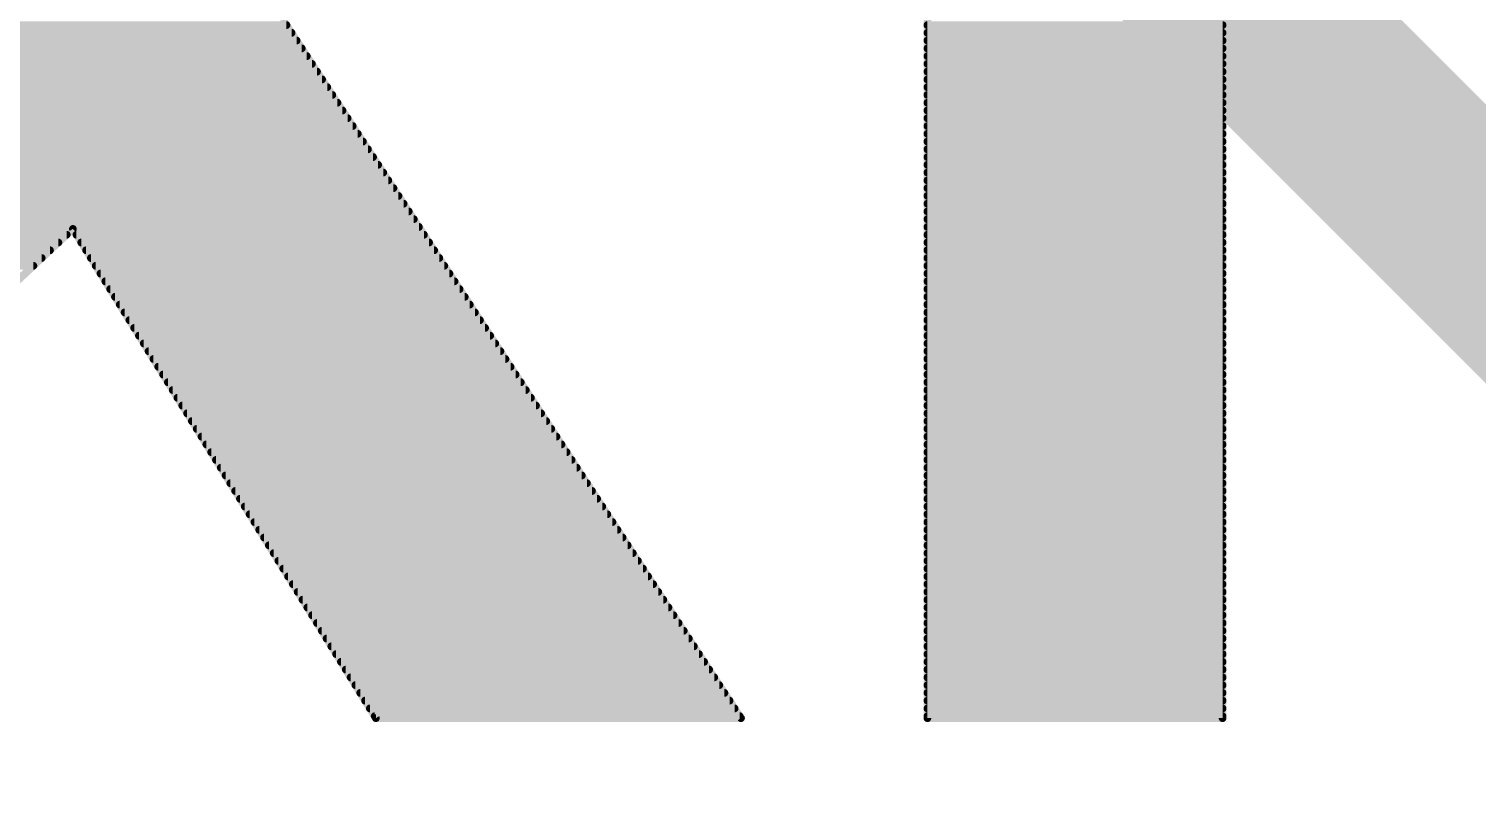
# Model space of a CAD drawing. Extents: x -28 to 79, y -27 to 67.
# Drawn here: x 40.706 to 42.571, y 43.053 to 44.055 of the extents above; entities that cross this region are included whole.
import ezdxf

# ---------------------------------------------------------------- set-up
doc = ezdxf.new("R2010")
doc.units = 0
doc.layers.add('16', color=132, linetype='CONTINUOUS')
doc.layers.add('21', color=41, linetype='CONTINUOUS')

msp = doc.modelspace()

# ---------------------------------------------------------------- linework, layer by layer
at = {"layer": '16', "const_width": 0.254}
msp.add_lwpolyline([(41.5925, 44.7675), (43.18, 43.18)], dxfattribs=at)
at = {"layer": '21', "const_width": 0.01}
for points in [[(42.243, 44.3275), (42.243, 43.1675)], [(41.863, 43.1675), (41.863, 44.1775)], [(41.033, 44.0675), (41.623, 43.1675)], [(40.223, 44.06), (41.0379, 44.06)], [(40.223, 44.05), (41.0445, 44.05)], [(41.863, 44.06), (42.243, 44.06)], [(41.863, 44.05), (42.243, 44.05)], [(40.223, 44.04), (41.051, 44.04)], [(40.223, 44.03), (41.0576, 44.03)], [(41.863, 44.04), (42.243, 44.04)], [(41.863, 44.03), (42.243, 44.03)], [(40.223, 44.02), (41.0641, 44.02)], [(40.223, 44.01), (41.0707, 44.01)], [(41.863, 44.02), (42.243, 44.02)], [(41.863, 44.01), (42.243, 44.01)], [(40.223, 44), (41.0772, 44)], [(40.223, 43.99), (41.0838, 43.99)], [(41.863, 44), (42.243, 44)], [(41.863, 43.99), (42.243, 43.99)], [(40.223, 43.98), (41.0904, 43.98)], [(40.223, 43.97), (41.0969, 43.97)], [(41.863, 43.98), (42.243, 43.98)], [(41.863, 43.97), (42.243, 43.97)], [(40.223, 43.96), (41.1035, 43.96)], [(40.223, 43.95), (41.11, 43.95)], [(41.863, 43.96), (42.243, 43.96)], [(41.863, 43.95), (42.243, 43.95)], [(40.223, 43.94), (41.1166, 43.94)], [(41.863, 43.94), (42.243, 43.94)], [(40.223, 43.93), (41.1231, 43.93)], [(40.223, 43.92), (41.1297, 43.92)], [(41.863, 43.93), (42.243, 43.93)], [(41.863, 43.92), (42.243, 43.92)], [(40.223, 43.91), (41.1363, 43.91)], [(40.223, 43.9), (41.1428, 43.9)], [(41.863, 43.91), (42.243, 43.91)], [(41.863, 43.9), (42.243, 43.9)], [(40.223, 43.89), (41.1494, 43.89)], [(40.223, 43.88), (41.1559, 43.88)], [(41.863, 43.89), (42.243, 43.89)], [(41.863, 43.88), (42.243, 43.88)], [(40.223, 43.87), (41.1625, 43.87)], [(40.223, 43.86), (41.169, 43.86)], [(41.863, 43.87), (42.243, 43.87)], [(41.863, 43.86), (42.243, 43.86)], [(40.223, 43.85), (41.1756, 43.85)], [(40.223, 43.84), (41.1821, 43.84)], [(41.863, 43.85), (42.243, 43.85)], [(41.863, 43.84), (42.243, 43.84)], [(40.223, 43.83), (41.1887, 43.83)], [(40.223, 43.82), (41.1953, 43.82)], [(41.863, 43.83), (42.243, 43.83)], [(41.863, 43.82), (42.243, 43.82)], [(40.223, 43.81), (41.2018, 43.81)], [(41.863, 43.81), (42.243, 43.81)], [(40.223, 43.8), (41.2084, 43.8)], [(40.223, 43.79), (40.755, 43.79)], [(40.763, 43.7975), (40.613, 43.6575)], [(41.153, 43.1675), (40.763, 43.7975)], [(40.7676, 43.79), (41.2149, 43.79)], [(41.863, 43.8), (42.243, 43.8)], [(41.863, 43.79), (42.243, 43.79)], [(40.223, 43.78), (40.7443, 43.78)], [(40.223, 43.77), (40.7335, 43.77)], [(40.7738, 43.78), (41.2215, 43.78)], [(40.78, 43.77), (41.228, 43.77)], [(41.863, 43.78), (42.243, 43.78)], [(41.863, 43.77), (42.243, 43.77)], [(40.223, 43.76), (40.7228, 43.76)], [(40.223, 43.75), (40.7121, 43.75)], [(40.7862, 43.76), (41.2346, 43.76)], [(40.7924, 43.75), (41.2411, 43.75)], [(41.863, 43.76), (42.243, 43.76)], [(41.863, 43.75), (42.243, 43.75)], [(40.7986, 43.74), (41.2477, 43.74)], [(40.8048, 43.73), (41.2542, 43.73)], [(41.863, 43.74), (42.243, 43.74)], [(41.863, 43.73), (42.243, 43.73)], [(40.811, 43.72), (41.2608, 43.72)], [(40.8172, 43.71), (41.2674, 43.71)], [(41.863, 43.72), (42.243, 43.72)], [(41.863, 43.71), (42.243, 43.71)], [(40.8234, 43.7), (41.2739, 43.7)], [(40.8296, 43.69), (41.2805, 43.69)], [(41.863, 43.7), (42.243, 43.7)], [(41.863, 43.69), (42.243, 43.69)], [(40.8357, 43.68), (41.287, 43.68)], [(41.863, 43.68), (42.243, 43.68)], [(40.8419, 43.67), (41.2936, 43.67)], [(40.8481, 43.66), (41.3001, 43.66)], [(41.863, 43.67), (42.243, 43.67)], [(41.863, 43.66), (42.243, 43.66)], [(40.8543, 43.65), (41.3067, 43.65)], [(40.8605, 43.64), (41.3133, 43.64)], [(41.863, 43.65), (42.243, 43.65)], [(41.863, 43.64), (42.243, 43.64)], [(40.8667, 43.63), (41.3198, 43.63)], [(40.8729, 43.62), (41.3264, 43.62)], [(41.863, 43.63), (42.243, 43.63)], [(41.863, 43.62), (42.243, 43.62)], [(40.8791, 43.61), (41.3329, 43.61)], [(40.8853, 43.6), (41.3395, 43.6)], [(41.863, 43.61), (42.243, 43.61)], [(41.863, 43.6), (42.243, 43.6)], [(40.8915, 43.59), (41.346, 43.59)], [(40.8976, 43.58), (41.3526, 43.58)], [(41.863, 43.59), (42.243, 43.59)], [(41.863, 43.58), (42.243, 43.58)], [(40.9038, 43.57), (41.3591, 43.57)], [(40.91, 43.56), (41.3657, 43.56)], [(41.863, 43.57), (42.243, 43.57)], [(41.863, 43.56), (42.243, 43.56)], [(40.9162, 43.55), (41.3723, 43.55)], [(40.9224, 43.54), (41.3788, 43.54)], [(41.863, 43.55), (42.243, 43.55)], [(41.863, 43.54), (42.243, 43.54)], [(40.9286, 43.53), (41.3854, 43.53)], [(41.863, 43.53), (42.243, 43.53)], [(40.9348, 43.52), (41.3919, 43.52)], [(40.941, 43.51), (41.3985, 43.51)], [(41.863, 43.52), (42.243, 43.52)], [(41.863, 43.51), (42.243, 43.51)], [(40.9472, 43.5), (41.405, 43.5)], [(40.9534, 43.49), (41.4116, 43.49)], [(41.863, 43.5), (42.243, 43.5)], [(41.863, 43.49), (42.243, 43.49)], [(40.9596, 43.48), (41.4181, 43.48)], [(40.9657, 43.47), (41.4247, 43.47)], [(41.863, 43.48), (42.243, 43.48)], [(41.863, 43.47), (42.243, 43.47)], [(40.9719, 43.46), (41.4312, 43.46)], [(40.9781, 43.45), (41.4378, 43.45)], [(41.863, 43.46), (42.243, 43.46)], [(41.863, 43.45), (42.243, 43.45)], [(40.9843, 43.44), (41.4444, 43.44)], [(40.9905, 43.43), (41.4509, 43.43)], [(41.863, 43.44), (42.243, 43.44)], [(41.863, 43.43), (42.243, 43.43)], [(40.9967, 43.42), (41.4575, 43.42)], [(41.0029, 43.41), (41.464, 43.41)], [(41.863, 43.42), (42.243, 43.42)], [(41.863, 43.41), (42.243, 43.41)], [(41.0091, 43.4), (41.4706, 43.4)], [(41.863, 43.4), (42.243, 43.4)], [(41.0153, 43.39), (41.4771, 43.39)], [(41.0215, 43.38), (41.4837, 43.38)], [(41.863, 43.39), (42.243, 43.39)], [(41.863, 43.38), (42.243, 43.38)], [(41.0276, 43.37), (41.4903, 43.37)], [(41.0338, 43.36), (41.4968, 43.36)], [(41.863, 43.37), (42.243, 43.37)], [(41.863, 43.36), (42.243, 43.36)], [(41.04, 43.35), (41.5034, 43.35)], [(41.0462, 43.34), (41.5099, 43.34)], [(41.863, 43.35), (42.243, 43.35)], [(41.863, 43.34), (42.243, 43.34)], [(41.0524, 43.33), (41.5165, 43.33)], [(41.0586, 43.32), (41.523, 43.32)], [(41.863, 43.33), (42.243, 43.33)], [(41.863, 43.32), (42.243, 43.32)], [(41.0648, 43.31), (41.5296, 43.31)], [(41.071, 43.3), (41.5361, 43.3)], [(41.863, 43.31), (42.243, 43.31)], [(41.863, 43.3), (42.243, 43.3)], [(41.0772, 43.29), (41.5427, 43.29)], [(41.0834, 43.28), (41.5493, 43.28)], [(41.863, 43.29), (42.243, 43.29)], [(41.863, 43.28), (42.243, 43.28)], [(41.0896, 43.27), (41.5558, 43.27)], [(41.0957, 43.26), (41.5624, 43.26)], [(41.863, 43.27), (42.243, 43.27)], [(41.863, 43.26), (42.243, 43.26)], [(41.1019, 43.25), (41.5689, 43.25)], [(41.863, 43.25), (42.243, 43.25)], [(41.1081, 43.24), (41.5755, 43.24)], [(41.1143, 43.23), (41.582, 43.23)], [(41.863, 43.24), (42.243, 43.24)], [(41.863, 43.23), (42.243, 43.23)], [(41.1205, 43.22), (41.5886, 43.22)], [(41.1267, 43.21), (41.5951, 43.21)], [(41.863, 43.22), (42.243, 43.22)], [(41.863, 43.21), (42.243, 43.21)], [(41.1329, 43.2), (41.6017, 43.2)], [(41.1391, 43.19), (41.6083, 43.19)], [(41.863, 43.2), (42.243, 43.2)], [(41.863, 43.19), (42.243, 43.19)], [(41.1453, 43.18), (41.6148, 43.18)], [(41.1515, 43.17), (41.6214, 43.17)], [(41.623, 43.1675), (41.153, 43.1675)], [(41.863, 43.18), (42.243, 43.18)], [(41.863, 43.17), (42.243, 43.17)], [(42.243, 43.1675), (41.863, 43.1675)]]:
    msp.add_lwpolyline(points, dxfattribs=at)
at = {"layer": '21', "const_width": 0.005}
for points in [[(41.0379, 44.0575, 1), (41.0379, 44.0625)], [(41.0445, 44.0475, 1), (41.0445, 44.0525)], [(41.863, 44.0625, 1), (41.863, 44.0575)], [(41.863, 44.0525, 1), (41.863, 44.0475)], [(42.243, 44.0575, 1), (42.243, 44.0625)], [(42.243, 44.0475, 1), (42.243, 44.0525)], [(41.051, 44.0375, 1), (41.051, 44.0425)], [(41.0576, 44.0275, 1), (41.0576, 44.0325)], [(41.863, 44.0425, 1), (41.863, 44.0375)], [(41.863, 44.0325, 1), (41.863, 44.0275)], [(42.243, 44.0375, 1), (42.243, 44.0425)], [(42.243, 44.0275, 1), (42.243, 44.0325)], [(41.0641, 44.0175, 1), (41.0641, 44.0225)], [(41.0707, 44.0075, 1), (41.0707, 44.0125)], [(41.863, 44.0225, 1), (41.863, 44.0175)], [(41.863, 44.0125, 1), (41.863, 44.0075)], [(42.243, 44.0175, 1), (42.243, 44.0225)], [(42.243, 44.0075, 1), (42.243, 44.0125)], [(41.0772, 43.9975, 1), (41.0772, 44.0025)], [(41.0838, 43.9875, 1), (41.0838, 43.9925)], [(41.863, 44.0025, 1), (41.863, 43.9975)], [(41.863, 43.9925, 1), (41.863, 43.9875)], [(42.243, 43.9975, 1), (42.243, 44.0025)], [(42.243, 43.9875, 1), (42.243, 43.9925)], [(41.0904, 43.9775, 1), (41.0904, 43.9825)], [(41.0969, 43.9675, 1), (41.0969, 43.9725)], [(41.863, 43.9825, 1), (41.863, 43.9775)], [(41.863, 43.9725, 1), (41.863, 43.9675)], [(42.243, 43.9775, 1), (42.243, 43.9825)], [(42.243, 43.9675, 1), (42.243, 43.9725)], [(41.1035, 43.9575, 1), (41.1035, 43.9625)], [(41.11, 43.9475, 1), (41.11, 43.9525)], [(41.863, 43.9625, 1), (41.863, 43.9575)], [(41.863, 43.9525, 1), (41.863, 43.9475)], [(42.243, 43.9575, 1), (42.243, 43.9625)], [(42.243, 43.9475, 1), (42.243, 43.9525)], [(41.1166, 43.9375, 1), (41.1166, 43.9425)], [(41.863, 43.9425, 1), (41.863, 43.9375)], [(42.243, 43.9375, 1), (42.243, 43.9425)], [(41.1231, 43.9275, 1), (41.1231, 43.9325)], [(41.1297, 43.9175, 1), (41.1297, 43.9225)], [(41.863, 43.9325, 1), (41.863, 43.9275)], [(41.863, 43.9225, 1), (41.863, 43.9175)], [(42.243, 43.9275, 1), (42.243, 43.9325)], [(42.243, 43.9175, 1), (42.243, 43.9225)], [(41.1363, 43.9075, 1), (41.1363, 43.9125)], [(41.1428, 43.8975, 1), (41.1428, 43.9025)], [(41.863, 43.9125, 1), (41.863, 43.9075)], [(41.863, 43.9025, 1), (41.863, 43.8975)], [(42.243, 43.9075, 1), (42.243, 43.9125)], [(42.243, 43.8975, 1), (42.243, 43.9025)], [(41.1494, 43.8875, 1), (41.1494, 43.8925)], [(41.1559, 43.8775, 1), (41.1559, 43.8825)], [(41.863, 43.8925, 1), (41.863, 43.8875)], [(41.863, 43.8825, 1), (41.863, 43.8775)], [(42.243, 43.8875, 1), (42.243, 43.8925)], [(42.243, 43.8775, 1), (42.243, 43.8825)], [(41.1625, 43.8675, 1), (41.1625, 43.8725)], [(41.169, 43.8575, 1), (41.169, 43.8625)], [(41.863, 43.8725, 1), (41.863, 43.8675)], [(41.863, 43.8625, 1), (41.863, 43.8575)], [(42.243, 43.8675, 1), (42.243, 43.8725)], [(42.243, 43.8575, 1), (42.243, 43.8625)], [(41.1756, 43.8475, 1), (41.1756, 43.8525)], [(41.1821, 43.8375, 1), (41.1821, 43.8425)], [(41.863, 43.8525, 1), (41.863, 43.8475)], [(41.863, 43.8425, 1), (41.863, 43.8375)], [(42.243, 43.8475, 1), (42.243, 43.8525)], [(42.243, 43.8375, 1), (42.243, 43.8425)], [(41.1887, 43.8275, 1), (41.1887, 43.8325)], [(41.1953, 43.8175, 1), (41.1953, 43.8225)], [(41.863, 43.8325, 1), (41.863, 43.8275)], [(41.863, 43.8225, 1), (41.863, 43.8175)], [(42.243, 43.8275, 1), (42.243, 43.8325)], [(42.243, 43.8175, 1), (42.243, 43.8225)], [(41.2018, 43.8075, 1), (41.2018, 43.8125)], [(41.863, 43.8125, 1), (41.863, 43.8075)], [(42.243, 43.8075, 1), (42.243, 43.8125)], [(40.755, 43.7875, 1), (40.755, 43.7925)], [(40.7651, 43.7988, 1), (40.7609, 43.7962)], [(40.7647, 43.7957, 1), (40.7613, 43.7993)], [(40.7676, 43.7925, 1), (40.7676, 43.7875)], [(41.2084, 43.7975, 1), (41.2084, 43.8025)], [(41.2149, 43.7875, 1), (41.2149, 43.7925)], [(41.863, 43.8025, 1), (41.863, 43.7975)], [(41.863, 43.7925, 1), (41.863, 43.7875)], [(42.243, 43.7975, 1), (42.243, 43.8025)], [(42.243, 43.7875, 1), (42.243, 43.7925)], [(40.7335, 43.7675, 1), (40.7335, 43.7725)], [(40.7443, 43.7775, 1), (40.7443, 43.7825)], [(40.7738, 43.7825, 1), (40.7738, 43.7775)], [(40.78, 43.7725, 1), (40.78, 43.7675)], [(41.2215, 43.7775, 1), (41.2215, 43.7825)], [(41.228, 43.7675, 1), (41.228, 43.7725)], [(41.863, 43.7825, 1), (41.863, 43.7775)], [(41.863, 43.7725, 1), (41.863, 43.7675)], [(42.243, 43.7775, 1), (42.243, 43.7825)], [(42.243, 43.7675, 1), (42.243, 43.7725)], [(40.7121, 43.7475, 1), (40.7121, 43.7525)], [(40.7228, 43.7575, 1), (40.7228, 43.7625)], [(40.7862, 43.7625, 1), (40.7862, 43.7575)], [(40.7924, 43.7525, 1), (40.7924, 43.7475)], [(41.2346, 43.7575, 1), (41.2346, 43.7625)], [(41.2411, 43.7475, 1), (41.2411, 43.7525)], [(41.863, 43.7625, 1), (41.863, 43.7575)], [(41.863, 43.7525, 1), (41.863, 43.7475)], [(42.243, 43.7575, 1), (42.243, 43.7625)], [(42.243, 43.7475, 1), (42.243, 43.7525)], [(40.7986, 43.7425, 1), (40.7986, 43.7375)], [(40.8048, 43.7325, 1), (40.8048, 43.7275)], [(41.2477, 43.7375, 1), (41.2477, 43.7425)], [(41.2542, 43.7275, 1), (41.2542, 43.7325)], [(41.863, 43.7425, 1), (41.863, 43.7375)], [(41.863, 43.7325, 1), (41.863, 43.7275)], [(42.243, 43.7375, 1), (42.243, 43.7425)], [(42.243, 43.7275, 1), (42.243, 43.7325)], [(40.811, 43.7225, 1), (40.811, 43.7175)], [(40.8172, 43.7125, 1), (40.8172, 43.7075)], [(41.2608, 43.7175, 1), (41.2608, 43.7225)], [(41.2674, 43.7075, 1), (41.2674, 43.7125)], [(41.863, 43.7225, 1), (41.863, 43.7175)], [(41.863, 43.7125, 1), (41.863, 43.7075)], [(42.243, 43.7175, 1), (42.243, 43.7225)], [(42.243, 43.7075, 1), (42.243, 43.7125)], [(40.8234, 43.7025, 1), (40.8234, 43.6975)], [(40.8296, 43.6925, 1), (40.8296, 43.6875)], [(41.2739, 43.6975, 1), (41.2739, 43.7025)], [(41.2805, 43.6875, 1), (41.2805, 43.6925)], [(41.863, 43.7025, 1), (41.863, 43.6975)], [(41.863, 43.6925, 1), (41.863, 43.6875)], [(42.243, 43.6975, 1), (42.243, 43.7025)], [(42.243, 43.6875, 1), (42.243, 43.6925)], [(40.8357, 43.6825, 1), (40.8357, 43.6775)], [(41.287, 43.6775, 1), (41.287, 43.6825)], [(41.863, 43.6825, 1), (41.863, 43.6775)], [(42.243, 43.6775, 1), (42.243, 43.6825)], [(40.8419, 43.6725, 1), (40.8419, 43.6675)], [(40.8481, 43.6625, 1), (40.8481, 43.6575)], [(41.2936, 43.6675, 1), (41.2936, 43.6725)], [(41.3001, 43.6575, 1), (41.3001, 43.6625)], [(41.863, 43.6725, 1), (41.863, 43.6675)], [(41.863, 43.6625, 1), (41.863, 43.6575)], [(42.243, 43.6675, 1), (42.243, 43.6725)], [(42.243, 43.6575, 1), (42.243, 43.6625)], [(40.8543, 43.6525, 1), (40.8543, 43.6475)], [(40.8605, 43.6425, 1), (40.8605, 43.6375)], [(41.3067, 43.6475, 1), (41.3067, 43.6525)], [(41.3133, 43.6375, 1), (41.3133, 43.6425)], [(41.863, 43.6525, 1), (41.863, 43.6475)], [(41.863, 43.6425, 1), (41.863, 43.6375)], [(42.243, 43.6475, 1), (42.243, 43.6525)], [(42.243, 43.6375, 1), (42.243, 43.6425)], [(40.8667, 43.6325, 1), (40.8667, 43.6275)], [(40.8729, 43.6225, 1), (40.8729, 43.6175)], [(41.3198, 43.6275, 1), (41.3198, 43.6325)], [(41.3264, 43.6175, 1), (41.3264, 43.6225)], [(41.863, 43.6325, 1), (41.863, 43.6275)], [(41.863, 43.6225, 1), (41.863, 43.6175)], [(42.243, 43.6275, 1), (42.243, 43.6325)], [(42.243, 43.6175, 1), (42.243, 43.6225)], [(40.8791, 43.6125, 1), (40.8791, 43.6075)], [(40.8853, 43.6025, 1), (40.8853, 43.5975)], [(41.3329, 43.6075, 1), (41.3329, 43.6125)], [(41.3395, 43.5975, 1), (41.3395, 43.6025)], [(41.863, 43.6125, 1), (41.863, 43.6075)], [(41.863, 43.6025, 1), (41.863, 43.5975)], [(42.243, 43.6075, 1), (42.243, 43.6125)], [(42.243, 43.5975, 1), (42.243, 43.6025)], [(40.8915, 43.5925, 1), (40.8915, 43.5875)], [(40.8976, 43.5825, 1), (40.8976, 43.5775)], [(41.346, 43.5875, 1), (41.346, 43.5925)], [(41.3526, 43.5775, 1), (41.3526, 43.5825)], [(41.863, 43.5925, 1), (41.863, 43.5875)], [(41.863, 43.5825, 1), (41.863, 43.5775)], [(42.243, 43.5875, 1), (42.243, 43.5925)], [(42.243, 43.5775, 1), (42.243, 43.5825)], [(40.9038, 43.5725, 1), (40.9038, 43.5675)], [(40.91, 43.5625, 1), (40.91, 43.5575)], [(41.3591, 43.5675, 1), (41.3591, 43.5725)], [(41.3657, 43.5575, 1), (41.3657, 43.5625)], [(41.863, 43.5725, 1), (41.863, 43.5675)], [(41.863, 43.5625, 1), (41.863, 43.5575)], [(42.243, 43.5675, 1), (42.243, 43.5725)], [(42.243, 43.5575, 1), (42.243, 43.5625)], [(40.9162, 43.5525, 1), (40.9162, 43.5475)], [(40.9224, 43.5425, 1), (40.9224, 43.5375)], [(41.3723, 43.5475, 1), (41.3723, 43.5525)], [(41.3788, 43.5375, 1), (41.3788, 43.5425)], [(41.863, 43.5525, 1), (41.863, 43.5475)], [(41.863, 43.5425, 1), (41.863, 43.5375)], [(42.243, 43.5475, 1), (42.243, 43.5525)], [(42.243, 43.5375, 1), (42.243, 43.5425)], [(40.9286, 43.5325, 1), (40.9286, 43.5275)], [(41.3854, 43.5275, 1), (41.3854, 43.5325)], [(41.863, 43.5325, 1), (41.863, 43.5275)], [(42.243, 43.5275, 1), (42.243, 43.5325)], [(40.9348, 43.5225, 1), (40.9348, 43.5175)], [(40.941, 43.5125, 1), (40.941, 43.5075)], [(41.3919, 43.5175, 1), (41.3919, 43.5225)], [(41.3985, 43.5075, 1), (41.3985, 43.5125)], [(41.863, 43.5225, 1), (41.863, 43.5175)], [(41.863, 43.5125, 1), (41.863, 43.5075)], [(42.243, 43.5175, 1), (42.243, 43.5225)], [(42.243, 43.5075, 1), (42.243, 43.5125)], [(40.9472, 43.5025, 1), (40.9472, 43.4975)], [(40.9534, 43.4925, 1), (40.9534, 43.4875)], [(41.405, 43.4975, 1), (41.405, 43.5025)], [(41.4116, 43.4875, 1), (41.4116, 43.4925)], [(41.863, 43.5025, 1), (41.863, 43.4975)], [(41.863, 43.4925, 1), (41.863, 43.4875)], [(42.243, 43.4975, 1), (42.243, 43.5025)], [(42.243, 43.4875, 1), (42.243, 43.4925)], [(40.9596, 43.4825, 1), (40.9596, 43.4775)], [(40.9657, 43.4725, 1), (40.9657, 43.4675)], [(41.4181, 43.4775, 1), (41.4181, 43.4825)], [(41.4247, 43.4675, 1), (41.4247, 43.4725)], [(41.863, 43.4825, 1), (41.863, 43.4775)], [(41.863, 43.4725, 1), (41.863, 43.4675)], [(42.243, 43.4775, 1), (42.243, 43.4825)], [(42.243, 43.4675, 1), (42.243, 43.4725)], [(40.9719, 43.4625, 1), (40.9719, 43.4575)], [(40.9781, 43.4525, 1), (40.9781, 43.4475)], [(41.4312, 43.4575, 1), (41.4312, 43.4625)], [(41.4378, 43.4475, 1), (41.4378, 43.4525)], [(41.863, 43.4625, 1), (41.863, 43.4575)], [(41.863, 43.4525, 1), (41.863, 43.4475)], [(42.243, 43.4575, 1), (42.243, 43.4625)], [(42.243, 43.4475, 1), (42.243, 43.4525)], [(40.9843, 43.4425, 1), (40.9843, 43.4375)], [(40.9905, 43.4325, 1), (40.9905, 43.4275)], [(41.4444, 43.4375, 1), (41.4444, 43.4425)], [(41.4509, 43.4275, 1), (41.4509, 43.4325)], [(41.863, 43.4425, 1), (41.863, 43.4375)], [(41.863, 43.4325, 1), (41.863, 43.4275)], [(42.243, 43.4375, 1), (42.243, 43.4425)], [(42.243, 43.4275, 1), (42.243, 43.4325)], [(40.9967, 43.4225, 1), (40.9967, 43.4175)], [(41.0029, 43.4125, 1), (41.0029, 43.4075)], [(41.4575, 43.4175, 1), (41.4575, 43.4225)], [(41.464, 43.4075, 1), (41.464, 43.4125)], [(41.863, 43.4225, 1), (41.863, 43.4175)], [(41.863, 43.4125, 1), (41.863, 43.4075)], [(42.243, 43.4175, 1), (42.243, 43.4225)], [(42.243, 43.4075, 1), (42.243, 43.4125)], [(41.0091, 43.4025, 1), (41.0091, 43.3975)], [(41.4706, 43.3975, 1), (41.4706, 43.4025)], [(41.863, 43.4025, 1), (41.863, 43.3975)], [(42.243, 43.3975, 1), (42.243, 43.4025)], [(41.0153, 43.3925, 1), (41.0153, 43.3875)], [(41.0215, 43.3825, 1), (41.0215, 43.3775)], [(41.4771, 43.3875, 1), (41.4771, 43.3925)], [(41.4837, 43.3775, 1), (41.4837, 43.3825)], [(41.863, 43.3925, 1), (41.863, 43.3875)], [(41.863, 43.3825, 1), (41.863, 43.3775)], [(42.243, 43.3875, 1), (42.243, 43.3925)], [(42.243, 43.3775, 1), (42.243, 43.3825)], [(41.0276, 43.3725, 1), (41.0276, 43.3675)], [(41.0338, 43.3625, 1), (41.0338, 43.3575)], [(41.4903, 43.3675, 1), (41.4903, 43.3725)], [(41.4968, 43.3575, 1), (41.4968, 43.3625)], [(41.863, 43.3725, 1), (41.863, 43.3675)], [(41.863, 43.3625, 1), (41.863, 43.3575)], [(42.243, 43.3675, 1), (42.243, 43.3725)], [(42.243, 43.3575, 1), (42.243, 43.3625)], [(41.04, 43.3525, 1), (41.04, 43.3475)], [(41.0462, 43.3425, 1), (41.0462, 43.3375)], [(41.5034, 43.3475, 1), (41.5034, 43.3525)], [(41.5099, 43.3375, 1), (41.5099, 43.3425)], [(41.863, 43.3525, 1), (41.863, 43.3475)], [(41.863, 43.3425, 1), (41.863, 43.3375)], [(42.243, 43.3475, 1), (42.243, 43.3525)], [(42.243, 43.3375, 1), (42.243, 43.3425)], [(41.0524, 43.3325, 1), (41.0524, 43.3275)], [(41.0586, 43.3225, 1), (41.0586, 43.3175)], [(41.5165, 43.3275, 1), (41.5165, 43.3325)], [(41.523, 43.3175, 1), (41.523, 43.3225)], [(41.863, 43.3325, 1), (41.863, 43.3275)], [(41.863, 43.3225, 1), (41.863, 43.3175)], [(42.243, 43.3275, 1), (42.243, 43.3325)], [(42.243, 43.3175, 1), (42.243, 43.3225)], [(41.0648, 43.3125, 1), (41.0648, 43.3075)], [(41.071, 43.3025, 1), (41.071, 43.2975)], [(41.5296, 43.3075, 1), (41.5296, 43.3125)], [(41.5361, 43.2975, 1), (41.5361, 43.3025)], [(41.863, 43.3125, 1), (41.863, 43.3075)], [(41.863, 43.3025, 1), (41.863, 43.2975)], [(42.243, 43.3075, 1), (42.243, 43.3125)], [(42.243, 43.2975, 1), (42.243, 43.3025)], [(41.0772, 43.2925, 1), (41.0772, 43.2875)], [(41.0834, 43.2825, 1), (41.0834, 43.2775)], [(41.5427, 43.2875, 1), (41.5427, 43.2925)], [(41.5493, 43.2775, 1), (41.5493, 43.2825)], [(41.863, 43.2925, 1), (41.863, 43.2875)], [(41.863, 43.2825, 1), (41.863, 43.2775)], [(42.243, 43.2875, 1), (42.243, 43.2925)], [(42.243, 43.2775, 1), (42.243, 43.2825)], [(41.0896, 43.2725, 1), (41.0896, 43.2675)], [(41.0957, 43.2625, 1), (41.0957, 43.2575)], [(41.5558, 43.2675, 1), (41.5558, 43.2725)], [(41.5624, 43.2575, 1), (41.5624, 43.2625)], [(41.863, 43.2725, 1), (41.863, 43.2675)], [(41.863, 43.2625, 1), (41.863, 43.2575)], [(42.243, 43.2675, 1), (42.243, 43.2725)], [(42.243, 43.2575, 1), (42.243, 43.2625)], [(41.1019, 43.2525, 1), (41.1019, 43.2475)], [(41.5689, 43.2475, 1), (41.5689, 43.2525)], [(41.863, 43.2525, 1), (41.863, 43.2475)], [(42.243, 43.2475, 1), (42.243, 43.2525)], [(41.1081, 43.2425, 1), (41.1081, 43.2375)], [(41.1143, 43.2325, 1), (41.1143, 43.2275)], [(41.5755, 43.2375, 1), (41.5755, 43.2425)], [(41.582, 43.2275, 1), (41.582, 43.2325)], [(41.863, 43.2425, 1), (41.863, 43.2375)], [(41.863, 43.2325, 1), (41.863, 43.2275)], [(42.243, 43.2375, 1), (42.243, 43.2425)], [(42.243, 43.2275, 1), (42.243, 43.2325)], [(41.1205, 43.2225, 1), (41.1205, 43.2175)], [(41.1267, 43.2125, 1), (41.1267, 43.2075)], [(41.5886, 43.2175, 1), (41.5886, 43.2225)], [(41.5951, 43.2075, 1), (41.5951, 43.2125)], [(41.863, 43.2225, 1), (41.863, 43.2175)], [(41.863, 43.2125, 1), (41.863, 43.2075)], [(42.243, 43.2175, 1), (42.243, 43.2225)], [(42.243, 43.2075, 1), (42.243, 43.2125)], [(41.1329, 43.2025, 1), (41.1329, 43.1975)], [(41.1391, 43.1925, 1), (41.1391, 43.1875)], [(41.6017, 43.1975, 1), (41.6017, 43.2025)], [(41.6083, 43.1875, 1), (41.6083, 43.1925)], [(41.863, 43.2025, 1), (41.863, 43.1975)], [(41.863, 43.1925, 1), (41.863, 43.1875)], [(42.243, 43.1975, 1), (42.243, 43.2025)], [(42.243, 43.1875, 1), (42.243, 43.1925)], [(41.1453, 43.1825, 1), (41.1453, 43.1775)], [(41.1515, 43.1725, 1), (41.1515, 43.1675)], [(41.153, 43.17, 1), (41.153, 43.165)], [(41.6148, 43.1775, 1), (41.6148, 43.1825)], [(41.6214, 43.1675, 1), (41.6214, 43.1725)], [(41.623, 43.165, 1), (41.623, 43.17)], [(41.863, 43.1825, 1), (41.863, 43.1775)], [(41.863, 43.1725, 1), (41.863, 43.1675)], [(41.863, 43.17, 1), (41.863, 43.165)], [(42.243, 43.1775, 1), (42.243, 43.1825)], [(42.243, 43.1675, 1), (42.243, 43.1725)], [(42.243, 43.165, 1), (42.243, 43.17)], [(41.1509, 43.1662, 1), (41.1551, 43.1688)], [(41.6209, 43.1661, 1), (41.6251, 43.1689)], [(41.8605, 43.1675, 1), (41.8655, 43.1675)], [(42.2405, 43.1675, 1), (42.2455, 43.1675)]]:
    msp.add_lwpolyline(points, format="xyb", dxfattribs=at)

doc.saveas('drawing.dxf')
